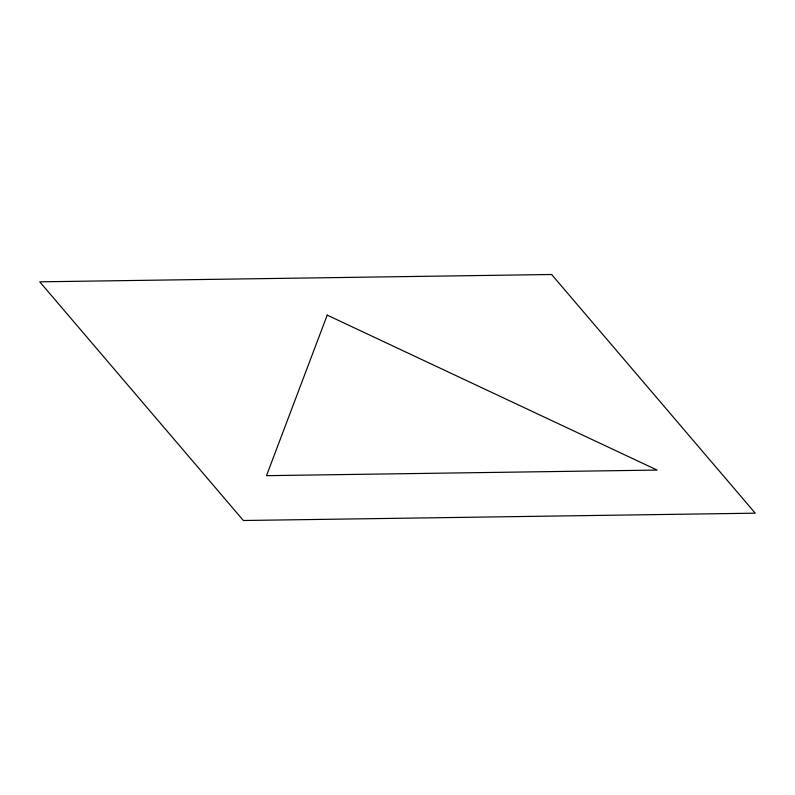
<?xml version="1.0" encoding="UTF-8"?>
<svg xmlns="http://www.w3.org/2000/svg" width="795" height="795" viewBox="0 0 795 795"><rect width="100%" height="100%" fill="white"/><g stroke="black" fill="none" stroke-linecap="round" stroke-linejoin="round"><path stroke-width="1.19" d="M327.222 315.128L266.494 475.668L657.117 470.074L327.222 315.128M551.621 274.494L39.75 281.828L243.379 520.506L755.25 513.173L551.621 274.494"/></g></svg>
